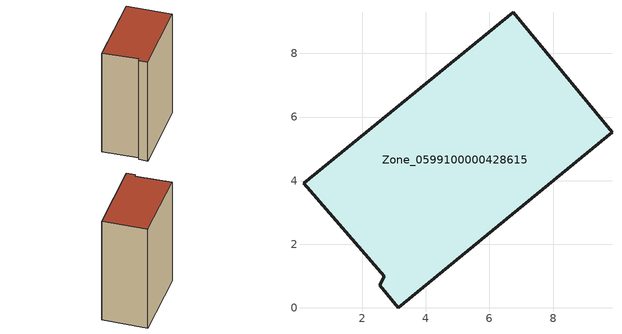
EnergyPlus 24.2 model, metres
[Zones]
Zone_0599100000428615
 floor ground (C_G): 0.15,3.92 6.75,9.3 9.85,5.51 3.13,0 2.54,0.71 2.69,1 z0
 wall outside (C_F): 9.85,5.51 6.75,9.3 0.15,3.92 2.69,1 2.54,0.71 3.13,0 9.85,5.51 z0:12.39
 roof outside (C_R): 6.75,9.3 0.15,3.92 2.69,1 2.54,0.71 3.13,0 9.85,5.51 z12.39
[BUILDING]
Pand.0599100000428615: North Axis=0; Terrain=City; Loads Convergence Tolerance Value=0.04; Temperature Convergence Tolerance Value=0.4; Solar Distribution=FullExterior; Maximum Number of Warmup Days=25; Minimum Number of Warmup Days=1
[Site:Location]
Rotterdam.The.Hague.AP_ZH_NLD Design_Conditions: Latitude=51.96; Longitude=4.45; Time Zone=1; Elevation=-4.5
[SITE:GROUNDTEMPERATURE:BUILDINGSURFACE]
18, 18, 18, 18, 18, 18, 18, 18, 18, 18, 18, 18
[MATERIAL] Thermal Absorptance=0.9; Solar Absorptance=0.7; Visible Absorptance=0.7
Name | Roughness | Thickness | Conductivity | Density | Specific Heat
G.TI.1946 | MediumSmooth | 0.15 | 1 | 540 | 1210
F.TI.1946 | Rough | 0.3 | 0.857143 | 1920 | 840
R.TI.1946 | MediumRough | 0.2 | 0.1 | 1500 | 1000
[CONSTRUCTION]
C_G: G.TI.1946
C_F: F.TI.1946
C_R: R.TI.1946
[ZONE]
Zone_0599100000428615: Type=1; Multiplier=1; Ceiling Height=Autocalculate; Volume=Autocalculate; Floor Area=autocalculate; Part of Total Floor Area=Yes
[ZONEINFILTRATION:DESIGNFLOWRATE]
Infil_Zone_0599100000428615: Zone or ZoneList or Space or SpaceList=Zone_0599100000428615; Schedule=AlwaysOn; Design Flow Rate Calculation Method=Flow/Area; Flow Rate per Floor Area=0.003; Constant Term Coefficient=1; Temperature Term Coefficient=0; Velocity Term Coefficient=0; Velocity Squared Term Coefficient=0
[HVACTEMPLATE:ZONE:IDEALLOADSAIRSYSTEM]
Zone_0599100000428615: Maximum Heating Supply Air Temperature=50; Minimum Cooling Supply Air Temperature=13; Maximum Heating Supply Air Humidity Ratio=0.0156; Minimum Cooling Supply Air Humidity Ratio=0.0077; Heating Limit=NoLimit; Cooling Limit=NoLimit; Dehumidification Control Type=ConstantSensibleHeatRatio; Cooling Sensible Heat Ratio=0.7; Dehumidification Setpoint=60; Humidification Control Type=None; Humidification Setpoint=30; Outdoor Air Method=None; Outdoor Air Flow Rate per Person=0.00944; Outdoor Air Flow Rate per Zone Floor Area=0; Outdoor Air Flow Rate per Zone=0; Demand Controlled Ventilation Type=None; Outdoor Air Economizer Type=NoEconomizer; Heat Recovery Type=None; Sensible Heat Recovery Effectiveness=0.7; Latent Heat Recovery Effectiveness=0.65
[ZONECONTROL:THERMOSTAT]
ThermostatControl_Zone_0599100000428615: Zone or ZoneList=Zone_0599100000428615; Control Type Schedule=DualSetpointControlType; Control 1=Thermostat_Zone_0599100000428615; Temperature Difference Between Cutout And Setpoint=0
[THERMOSTATSETPOINT:DUALSETPOINT]
Thermostat_Zone_0599100000428615: Heating Setpoint Temperature Schedule=HeatingSetpoint_Zone_0599100000428615; Cooling Setpoint Temperature Schedule=CoolingSetpoint_Zone_0599100000428615
[SCHEDULE:COMPACT]
HeatingSetpoint_Zone_0599100000428615: Through: 12/31, For: AllDays, Until: 24:00, 21
CoolingSetpoint_Zone_0599100000428615: Through: 12/31, For: AllDays, Until: 24:00, 24
DualSetpointControlType: Through: 12/31, For: AllDays, Until: 24:00, 4
AlwaysOn: Through: 12/31, For: AllDays, Until: 24:00, 1
